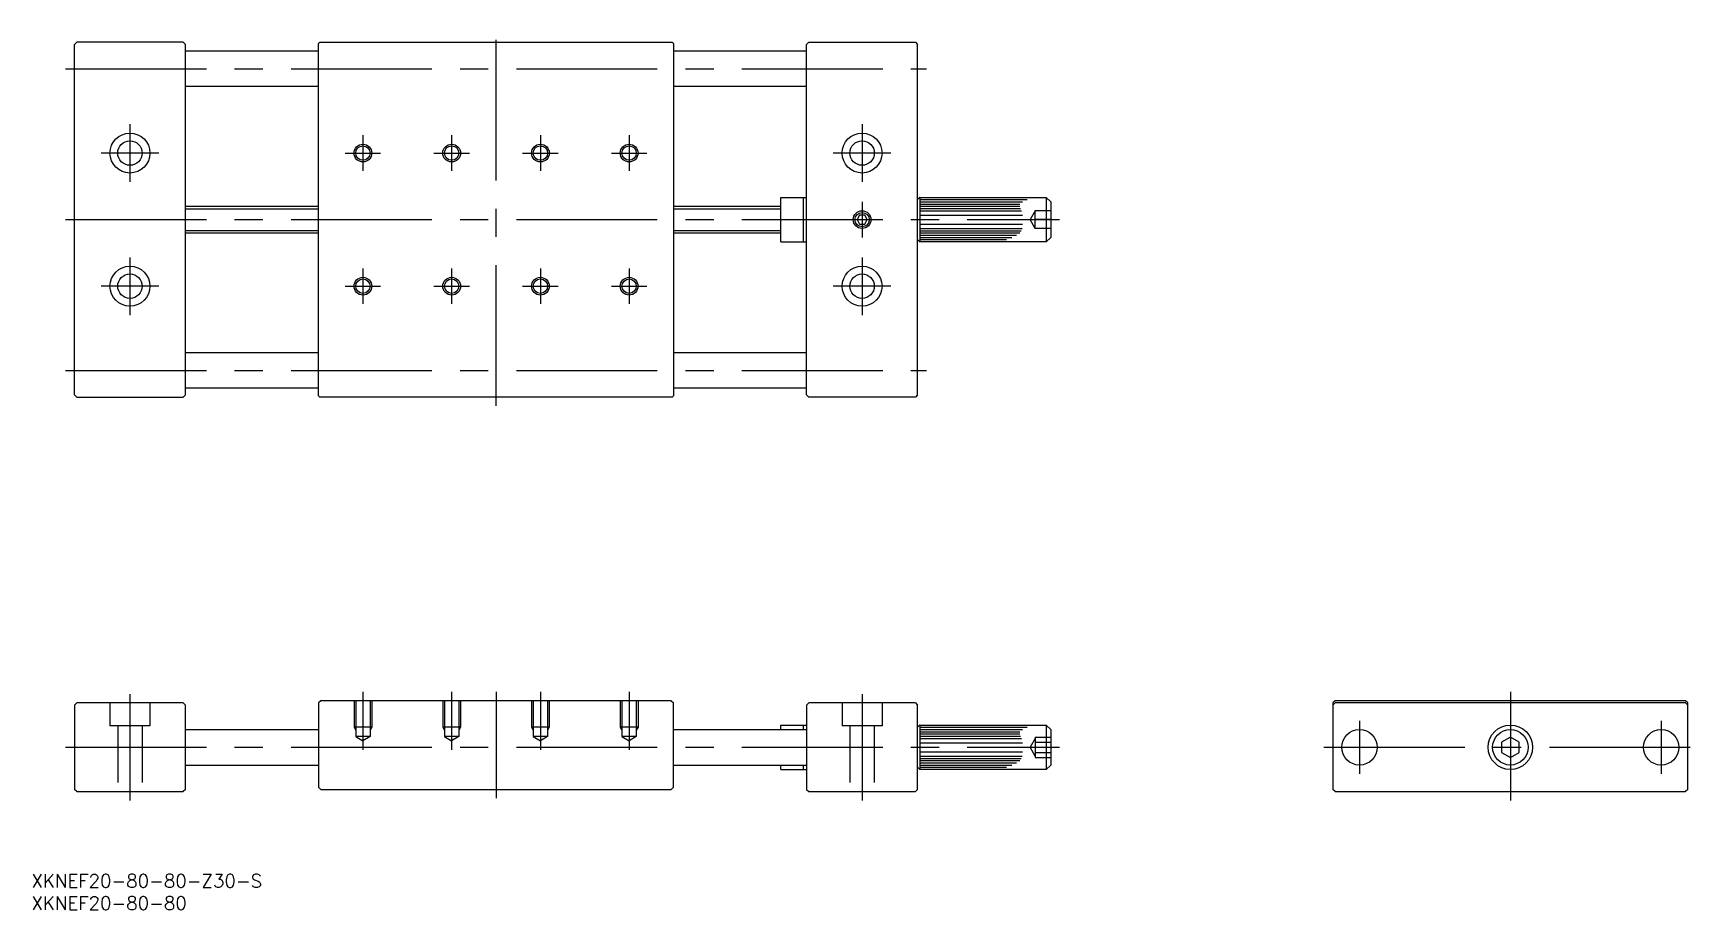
# Model space of a CAD drawing. Extents: x -333 to 42, y -37 to 161.
import ezdxf

# ---------------------------------------------------------------- set-up
doc = ezdxf.new("R2010")
doc.units = 0
doc.linetypes.add('CENTER', pattern=[50.8, 31.75, -6.35, 6.35, -6.35])
doc.linetypes.add('DASHED', pattern=[19.05, 12.7, -6.35])
doc.layers.get('0').update_dxf_attribs({"linetype": 'CONTINUOUS'})
doc.layers.add('CENTER', color=1, linetype='CONTINUOUS')
doc.styles.get("Standard").update_dxf_attribs({"font": 'txt.shx', "height": 3, "bigfont": 'bigfont.shx'})

# ---------------------------------------------------------------- blocks, each defined once
blk = doc.blocks.new('*U2')
at = {"color": 7, "linetype": 'CONTINUOUS'}
blk.add_text('XKNEF20-80-80-Z30-S', height=3, dxfattribs=at).set_placement((-333.26, -31.61))
blk = doc.blocks.new('*U3')
at = {"color": 7, "linetype": 'CONTINUOUS'}
blk.add_text('XKNEF20-80-80', height=3, dxfattribs=at).set_placement((-333.26, -36.61))

msp = doc.modelspace()

# ---------------------------------------------------------------- linework, layer by layer
at = {"color": 7, "linetype": 'CONTINUOUS'}
for p, q in [((-323.09, 158.93), (-323.59, 158.43)), ((-323.59, 79.43), (-323.59, 158.43)), ((-299.09, 158.93), (-323.09, 158.93)), ((-299.09, 158.93), (-298.59, 158.43)), ((-298.59, 79.43), (-298.59, 158.43)), ((-268.29, 158.93), (-268.59, 158.63)), ((-268.59, 79.23), (-268.59, 158.63)), ((-268.29, 158.93), (-188.89, 158.93)), ((-188.59, 158.63), (-188.89, 158.93)), ((-188.59, 158.63), (-188.59, 79.23)), ((-158.09, 158.93), (-158.59, 158.43)), ((-158.59, 79.43), (-158.59, 158.43)), ((-158.09, 158.93), (-134.09, 158.93)), ((-134.09, 158.93), (-133.59, 158.43)), ((-133.59, 79.43), (-133.59, 158.43)), ((-268.59, 156.93), (-298.59, 156.93)), ((-158.59, 156.93), (-188.59, 156.93)), ((-268.59, 148.93), (-298.59, 148.93)), ((-158.59, 148.93), (-188.59, 148.93)), ((-164.39, 113.93), (-164.39, 123.93)), ((-164.39, 123.93), (-159.29, 123.93)), ((-159.29, 113.93), (-159.29, 123.93)), ((-159.29, 123.93), (-158.59, 123.93)), ((-133.09, 123.93), (-133.59, 123.43)), ((-133.09, 123.93), (-104.59, 123.93)), ((-133.09, 123.93), (-133.09, 113.93)), ((-104.59, 123.93), (-104.59, 113.93)), ((-104.59, 123.93), (-103.59, 122.93)), ((-298.59, 121.93), (-268.59, 121.93)), ((-188.59, 121.93), (-164.39, 121.93)), ((-133.09, 123.43), (-108.91, 123.43)), ((-133.09, 122.93), (-109.95, 122.93)), ((-133.09, 122.43), (-110.52, 122.43)), ((-133.09, 121.93), (-110.58, 121.93)), ((-133.09, 121.43), (-110.42, 121.43)), ((-133.09, 120.93), (-110.2, 120.93)), ((-103.59, 122.93), (-103.59, 114.93)), ((-146.66, 119.93), (-147.24, 118.93)), ((-147.24, 118.93), (-146.66, 117.93)), ((-145.51, 119.93), (-146.66, 119.93)), ((-146.66, 117.93), (-145.51, 117.93)), ((-144.93, 118.93), (-145.51, 119.93)), ((-145.51, 117.93), (-144.93, 118.93)), ((-133.09, 119.93), (-109.93, 119.93)), ((-133.09, 117.93), (-109.92, 117.93)), ((-133.09, 116.93), (-110.04, 116.93)), ((-133.09, 116.43), (-110.21, 116.43)), ((-298.59, 115.93), (-268.59, 115.93)), ((-188.59, 115.93), (-164.39, 115.93)), ((-164.39, 113.93), (-159.29, 113.93)), ((-159.29, 113.93), (-158.59, 113.93)), ((-133.09, 113.93), (-133.59, 114.43)), ((-133.09, 115.93), (-110.57, 115.93)), ((-133.09, 115.43), (-111.32, 115.43)), ((-133.09, 114.93), (-112.32, 114.93)), ((-133.09, 114.43), (-113.57, 114.43)), ((-104.59, 113.93), (-133.09, 113.93)), ((-103.59, 114.93), (-104.59, 113.93)), ((-268.59, 88.93), (-298.59, 88.93)), ((-158.59, 88.93), (-188.59, 88.93)), ((-323.09, 78.93), (-323.59, 79.43)), ((-323.09, 78.93), (-299.09, 78.93)), ((-298.59, 79.43), (-299.09, 78.93)), ((-268.59, 80.93), (-298.59, 80.93)), ((-268.59, 79.23), (-268.29, 78.93)), ((-188.89, 78.93), (-268.29, 78.93)), ((-188.59, 79.23), (-188.89, 78.93)), ((-158.59, 80.93), (-188.59, 80.93)), ((-158.09, 78.93), (-158.59, 79.43)), ((-134.09, 78.93), (-158.09, 78.93)), ((-133.59, 79.43), (-134.09, 78.93)), ((-323.09, 10), (-323.59, 9.5)), ((-323.59, 9.5), (-323.59, -9.5)), ((-299.09, 10), (-323.09, 10)), ((-299.09, 10), (-298.59, 9.5)), ((-298.59, -9.5), (-298.59, 9.5)), ((-268.09, 10.5), (-268.59, 10)), ((-268.59, 10), (-268.59, -9)), ((-189.09, 10.5), (-268.09, 10.5)), ((-189.09, 10.5), (-188.59, 10)), ((-188.59, -9), (-188.59, 10)), ((-158.59, 9.5), (-158.09, 10)), ((-158.59, 9.5), (-158.59, -9.5)), ((-134.09, 10), (-158.09, 10)), ((-134.09, 10), (-133.59, 9.5)), ((-133.59, -9.5), (-133.59, 9.5)), ((-39.5, 10.5), (-40, 10)), ((-40, 10), (-40, -9.5)), ((-39.5, 10), (-40, 9.5)), ((39.5, 10.5), (-39.5, 10.5)), ((39.5, 10), (-39.5, 10)), ((40, 10), (39.5, 10.5)), ((39.5, 10), (40, 9.5)), ((40, -9.5), (40, 10)), ((-298.59, 4), (-268.59, 4)), ((-188.59, 4), (-158.59, 4)), ((-164.39, 4), (-164.39, 5)), ((-164.39, 5), (-159.29, 5)), ((-159.29, 4), (-159.29, 5)), ((-159.29, 5), (-158.59, 5)), ((-133.09, 5), (-133.59, 4.5)), ((-133.09, 5), (-104.59, 5)), ((-133.09, 5), (-133.09, -5)), ((-133.09, 4.5), (-108.91, 4.5)), ((-133.09, 4), (-109.95, 4)), ((-104.59, 5), (-104.59, -5)), ((-104.59, 5), (-103.59, 4)), ((-103.59, 4), (-103.59, -4)), ((-133.09, 3.5), (-110.52, 3.5)), ((-133.09, 3), (-110.58, 3)), ((-133.09, 2.5), (-110.42, 2.5)), ((-133.09, 2), (-110.2, 2)), ((-133.09, 1), (-109.93, 1)), ((0, 2.31), (-2, 1.15)), ((-2, 1.15), (-2, -1.15)), ((2, 1.15), (0, 2.31)), ((2, -1.15), (2, 1.15)), ((-133.09, -1), (-109.92, -1)), ((-133.09, -2), (-110.04, -2)), ((-133.09, -2.5), (-110.21, -2.5)), ((-133.09, -3), (-110.57, -3)), ((-133.09, -3.5), (-111.32, -3.5)), ((-2, -1.15), (0, -2.31)), ((0, -2.31), (2, -1.15)), ((-298.59, -4), (-268.59, -4)), ((-188.59, -4), (-158.59, -4)), ((-164.39, -5), (-164.39, -4)), ((-164.39, -5), (-159.29, -5)), ((-159.29, -5), (-159.29, -4)), ((-159.29, -5), (-158.59, -5)), ((-133.09, -5), (-133.59, -4.5)), ((-133.09, -4), (-112.32, -4)), ((-133.09, -4.5), (-113.57, -4.5)), ((-104.59, -5), (-133.09, -5)), ((-103.59, -4), (-104.59, -5)), ((-323.09, -10), (-323.59, -9.5)), ((-323.09, -10), (-299.09, -10)), ((-298.59, -9.5), (-299.09, -10)), ((-268.59, -9), (-268.09, -9.5)), ((-268.09, -9.5), (-189.09, -9.5)), ((-188.59, -9), (-189.09, -9.5)), ((-158.59, -9.5), (-158.09, -10)), ((-158.09, -10), (-134.09, -10)), ((-133.59, -9.5), (-134.09, -10)), ((-39.5, -10), (-40, -9.5)), ((-39.5, -10), (39.5, -10)), ((40, -9.5), (39.5, -10))]:
    msp.add_line(p, q, dxfattribs=at)
at = {"color": 3, "linetype": 'CONTINUOUS'}
for p, q in [((-298.59, 121.39), (-268.59, 121.39)), ((-188.59, 121.39), (-164.39, 121.39)), ((-298.59, 116.47), (-268.59, 116.47)), ((-188.59, 116.47), (-164.39, 116.47))]:
    msp.add_line(p, q, dxfattribs=at)
at = {"color": 3, "linetype": 'DASHED'}
for p, q in [((-107.09, 120.93), (-108.24, 118.93)), ((-103.59, 120.93), (-107.09, 120.93)), ((-107.09, 116.93), (-107.09, 120.93)), ((-107.09, 116.93), (-108.24, 118.93)), ((-103.59, 118.93), (-107.09, 118.93)), ((-103.59, 116.93), (-107.09, 116.93)), ((-315.59, 10), (-315.59, 4.8)), ((-306.59, 10), (-306.59, 4.8)), ((-260.59, 10.5), (-260.59, 4.5)), ((-260.21, 10.5), (-260.21, 2.4)), ((-256.97, 10.5), (-256.97, 2.4)), ((-256.59, 10.5), (-256.59, 4.5)), ((-240.59, 10.5), (-240.59, 4.5)), ((-240.21, 10.5), (-240.21, 2.4)), ((-236.97, 10.5), (-236.97, 2.4)), ((-236.59, 10.5), (-236.59, 4.5)), ((-220.59, 10.5), (-220.59, 4.5)), ((-220.21, 10.5), (-220.21, 2.4)), ((-216.97, 10.5), (-216.97, 2.4)), ((-216.59, 10.5), (-216.59, 4.5)), ((-200.59, 10.5), (-200.59, 4.5)), ((-200.21, 10.5), (-200.21, 2.4)), ((-196.97, 10.5), (-196.97, 2.4)), ((-196.59, 10.5), (-196.59, 4.5)), ((-150.59, 10), (-150.59, 4.8)), ((-141.59, 10), (-141.59, 4.8)), ((-306.59, 4.8), (-315.59, 4.8)), ((-313.84, 4.8), (-313.84, -10)), ((-308.34, 4.8), (-308.34, -10)), ((-260.59, 4.5), (-260.21, 3.84)), ((-256.59, 4.5), (-260.59, 4.5)), ((-256.59, 4.5), (-256.97, 3.84)), ((-240.59, 4.5), (-240.21, 3.84)), ((-236.59, 4.5), (-240.59, 4.5)), ((-236.59, 4.5), (-236.97, 3.84)), ((-220.59, 4.5), (-220.21, 3.84)), ((-216.59, 4.5), (-220.59, 4.5)), ((-216.59, 4.5), (-216.97, 3.84)), ((-200.59, 4.5), (-200.21, 3.84)), ((-196.59, 4.5), (-200.59, 4.5)), ((-196.59, 4.5), (-196.97, 3.84)), ((-141.59, 4.8), (-150.59, 4.8)), ((-148.84, 4.8), (-148.84, -10)), ((-143.34, 4.8), (-143.34, -10)), ((-260.21, 2.4), (-258.59, 1.46)), ((-256.97, 2.4), (-260.21, 2.4)), ((-256.97, 2.4), (-258.59, 1.46)), ((-240.21, 2.4), (-238.59, 1.46)), ((-236.97, 2.4), (-240.21, 2.4)), ((-236.97, 2.4), (-238.59, 1.46)), ((-220.21, 2.4), (-218.59, 1.46)), ((-216.97, 2.4), (-220.21, 2.4)), ((-216.97, 2.4), (-218.59, 1.46)), ((-200.21, 2.4), (-198.59, 1.46)), ((-196.97, 2.4), (-200.21, 2.4)), ((-196.97, 2.4), (-198.59, 1.46)), ((-107.09, 2), (-108.24, 0)), ((-107.09, 2.31), (-103.59, 2.31)), ((-107.09, 2.31), (-107.09, -2.31)), ((-107.09, 1.15), (-103.59, 1.15)), ((-107.09, -2), (-108.24, 0)), ((-107.09, -1.15), (-103.59, -1.15)), ((-107.09, -2.31), (-103.59, -2.31))]:
    msp.add_line(p, q, dxfattribs=at)
at = {"color": 7, "linetype": 'CONTINUOUS'}
for centre, radius in [((-311.09, 133.93), 4.5), ((-311.09, 133.93), 2.75), ((-258.59, 133.93), 1.62), ((-238.59, 133.93), 1.62), ((-218.59, 133.93), 1.62), ((-198.59, 133.93), 1.62), ((-146.09, 133.93), 4.5), ((-146.09, 133.93), 2.75), ((-146.09, 118.93), 1.62), ((-311.09, 103.93), 4.5), ((-311.09, 103.93), 2.75), ((-258.59, 103.93), 1.62), ((-238.59, 103.93), 1.62), ((-218.59, 103.93), 1.62), ((-198.59, 103.93), 1.62), ((-146.09, 103.93), 4.5), ((-146.09, 103.93), 2.75), ((-34, 0), 4), ((0, 0), 5), ((0, 0), 4), ((34, 0), 4)]:
    msp.add_circle(centre, radius, dxfattribs=at)
at = {"color": 3, "linetype": 'CONTINUOUS'}
for centre in [(-258.59, 133.93), (-238.59, 133.93), (-218.59, 133.93), (-198.59, 133.93), (-146.09, 118.93), (-258.59, 103.93), (-238.59, 103.93), (-218.59, 103.93), (-198.59, 103.93)]:
    msp.add_circle(centre, 2, dxfattribs=at)
at = {"layer": 'CENTER', "color": 1, "linetype": 'CENTER'}
for p, q in [((-228.59, 76.93), (-228.59, 160.93)), ((-325.59, 152.93), (-131.59, 152.93)), ((-311.09, 140.43), (-311.09, 127.43)), ((-146.09, 140.43), (-146.09, 127.43)), ((-258.59, 137.93), (-258.59, 129.93)), ((-238.59, 137.93), (-238.59, 129.93)), ((-218.59, 137.93), (-218.59, 129.93)), ((-198.59, 137.93), (-198.59, 129.93)), ((-304.59, 133.93), (-317.59, 133.93)), ((-262.59, 133.93), (-254.59, 133.93)), ((-242.59, 133.93), (-234.59, 133.93)), ((-222.59, 133.93), (-214.59, 133.93)), ((-202.59, 133.93), (-194.59, 133.93)), ((-139.59, 133.93), (-152.59, 133.93)), ((-146.09, 122.93), (-146.09, 114.93)), ((-325.59, 118.93), (-101.59, 118.93)), ((-311.09, 110.43), (-311.09, 97.43)), ((-146.09, 110.43), (-146.09, 97.43)), ((-258.59, 107.93), (-258.59, 99.93)), ((-238.59, 107.93), (-238.59, 99.93)), ((-218.59, 107.93), (-218.59, 99.93)), ((-198.59, 107.93), (-198.59, 99.93)), ((-304.59, 103.93), (-317.59, 103.93)), ((-262.59, 103.93), (-254.59, 103.93)), ((-242.59, 103.93), (-234.59, 103.93)), ((-222.59, 103.93), (-214.59, 103.93)), ((-202.59, 103.93), (-194.59, 103.93)), ((-139.59, 103.93), (-152.59, 103.93)), ((-325.59, 84.93), (-131.59, 84.93)), ((-311.09, 12), (-311.09, -12)), ((-258.59, 12.5), (-258.59, -0.54)), ((-238.59, 12.5), (-238.59, -0.54)), ((-228.59, 12.5), (-228.59, -11.5)), ((-218.59, 12.5), (-218.59, -0.54)), ((-198.59, 12.5), (-198.59, -0.54)), ((-146.09, 12), (-146.09, -12)), ((0, 12.5), (0, -12)), ((-34, 6), (-34, -6)), ((34, 6), (34, -6)), ((-325.59, 0), (-101.59, 0)), ((-42, 0), (42, 0))]:
    msp.add_line(p, q, dxfattribs=at)

# ---------------------------------------------------------------- block references
at = {"color": 7, "linetype": 'CONTINUOUS'}
for name in ['*U2', '*U3']:
    msp.add_blockref(name, (0, 0), dxfattribs=at)

doc.saveas('drawing.dxf')
